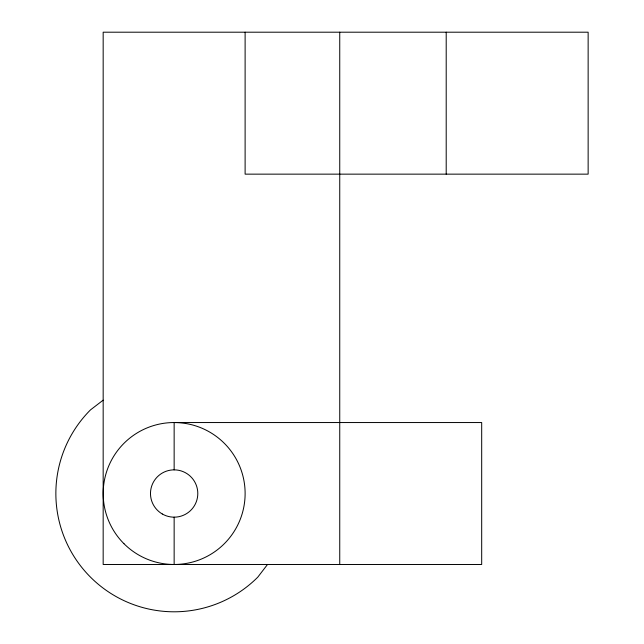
<?xml version="1.0" encoding="UTF-8"?>
<svg xmlns="http://www.w3.org/2000/svg" width="644" height="644" viewBox="0 0 644 644"><rect width="100%" height="100%" fill="white"/><g stroke="black" fill="none" stroke-linecap="round" stroke-linejoin="round"><path stroke-width="0.97" d="M267.502 564.482L257.785 577.153A118.287 118.287 0 0 1 90.506 577.153A118.287 118.287 0 0 1 90.506 409.874L103.169 400.149M446.203 32.2L446.203 174.146M339.742 32.2L339.742 564.482M245.114 32.2L245.114 174.146L588.141 174.146L588.141 32.2L103.169 32.2L103.169 564.482L481.688 564.482L481.688 422.545L174.146 422.545L174.146 469.854M174.146 517.172L174.146 564.482M162.312 514.001A23.659 23.659 0 0 0 197.797 493.513A23.659 23.659 0 0 0 162.312 473.026A23.659 23.659 0 0 0 162.312 514.001M123.962 543.697A70.969 70.969 0 0 0 242.699 511.883A70.969 70.969 0 0 0 155.776 424.959A70.969 70.969 0 0 0 123.962 543.697"/></g></svg>
